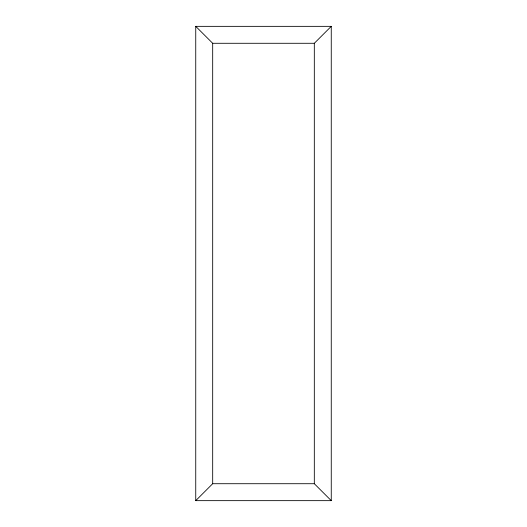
<?xml version="1.0" encoding="UTF-8"?>
<svg xmlns="http://www.w3.org/2000/svg" width="527" height="527" viewBox="0 0 527 527"><rect width="100%" height="100%" fill="white"/><g stroke="black" fill="none" stroke-linecap="round" stroke-linejoin="round"><path stroke-width="0.79" d="M331.259 500.65L314.316 483.714L314.316 43.286L331.259 26.35L195.741 26.35L195.741 500.65L331.259 500.65L331.259 26.35M195.741 500.65L212.684 483.714L212.684 43.286L195.741 26.35M212.684 43.286L314.316 43.286M212.684 483.714L314.316 483.714"/></g></svg>
